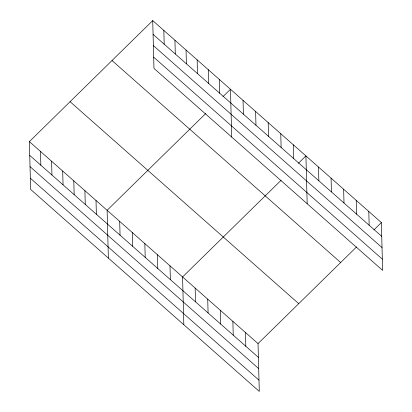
<?xml version="1.0" encoding="UTF-8"?>
<svg xmlns="http://www.w3.org/2000/svg" width="412" height="412" viewBox="0 0 412 412"><rect width="100%" height="100%" fill="white"/><g stroke="black" fill="none" stroke-linecap="round" stroke-linejoin="round"><path stroke-width="0.62" d="M29.376 141.62L258.03 343.598L259.282 391.4L30.627 189.422L29.376 141.62L152.718 20.6L381.373 222.578L382.624 270.38L153.97 68.397L152.718 20.6M205.686 113.583L107.115 210.295L108.366 258.092M222.938 96.65L230.463 89.275L231.714 137.072M281.144 180.235L182.573 276.946L183.824 324.749M298.396 163.307L305.92 155.927L307.172 203.724M258.03 343.598L356.596 246.886M373.854 229.958L381.373 222.578M153.079 34.376L381.733 236.354M153.372 45.603L382.027 247.581M153.676 57.17L382.331 259.153M112.018 60.538L340.673 262.516M70.076 101.687L298.731 303.665M29.736 155.401L258.391 357.379M30.03 166.628L258.685 368.606M30.334 178.195L258.988 380.173M368.797 211.469L369.157 225.246M356.22 200.361L356.581 214.137M343.644 189.252L344.005 203.028M331.068 178.144L331.433 191.92M318.497 167.035L318.857 180.811M293.344 144.818L293.704 158.594M280.768 133.709L281.128 147.486M268.191 122.601L268.552 136.377M255.615 111.492L255.976 125.269M243.039 100.384L243.399 114.16M245.454 332.489L245.815 346.271M232.878 321.381L233.238 335.162M219.354 79.465L219.714 93.241M220.302 310.272L220.662 324.048M208.251 69.654L208.611 83.43M207.725 299.163L208.086 312.94M197.142 59.843L197.502 73.619M195.149 288.055L195.509 301.831M186.039 50.032L186.399 63.809M174.93 40.221L175.291 53.998M163.827 30.411L164.187 44.187M169.996 265.838L170.357 279.614M157.42 254.729L157.781 268.506M144.844 243.621L145.204 257.397M132.267 232.512L132.628 246.288M119.691 221.404L120.052 235.18M96.011 200.484L96.372 214.261M84.903 190.674L85.263 204.45M73.8 180.863L74.16 194.639M62.691 171.052L63.051 184.828M51.588 161.241L51.948 175.018M40.479 151.431L40.84 165.207"/></g></svg>
